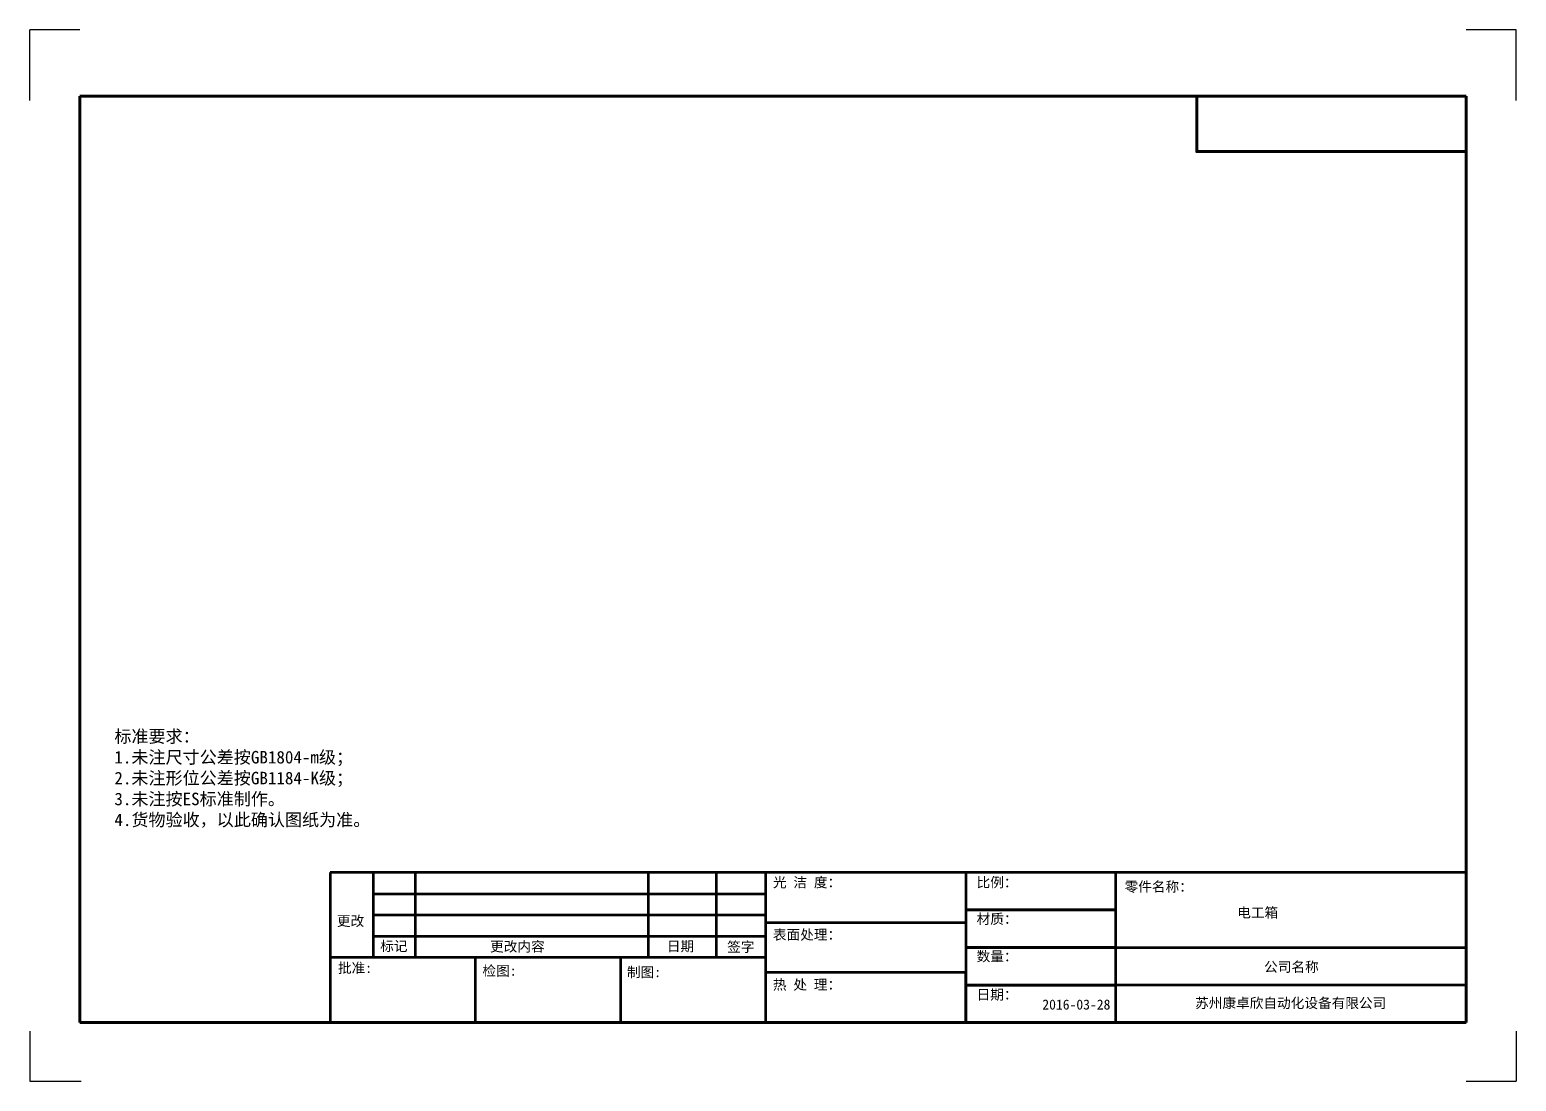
# Model space of a CAD drawing. Header units: millimetres. Extents: x 14879 to 38758, y -20740 to 1136.
# Drawn here: x 14879 to 22363, y -20740 to -15448 of the extents above; entities that cross this region are included whole.
import ezdxf

# ---------------------------------------------------------------- set-up
doc = ezdxf.new("R2010")
doc.units = ezdxf.units.MM
for name, color, linetype, lineweight in [('图框文字', 7, 'Continuous', 53), ('图框线', 3, 'Continuous', 70), ('标题栏', 3, 'Continuous', 53), ('注释层', 3, 'Continuous', 0)]:
    doc.layers.add(name, color=color, linetype=linetype, lineweight=lineweight)
doc.styles.get("Standard").update_dxf_attribs({"font": ''})
doc.styles.add('汉字', font='')
doc.styles.get('Standard').set_extended_font_data('SimSun')
doc.styles.get('汉字').set_extended_font_data('SimSun')

msp = doc.modelspace()

# ---------------------------------------------------------------- linework, layer by layer
at = {"layer": 'DEFPOINTS'}
for p, q in [((15130.97, -15447.88), (14878.97, -15447.88)), ((14878.97, -15803.97), (14878.97, -15447.88)), ((14878.97, -15803.97), (14878.97, -15447.88)), ((22363.37, -15447.88), (22111.37, -15447.88)), ((22363.37, -15803.97), (22363.37, -15447.88)), ((22363.37, -15803.97), (22363.37, -15447.88)), ((14878.97, -20487.88), (14878.97, -20739.88)), ((22363.37, -20487.88), (22363.37, -20739.88)), ((14878.97, -20739.88), (15137.65, -20739.88)), ((22111.37, -20739.88), (22363.37, -20739.88))]:
    msp.add_line(p, q, dxfattribs=at)
at = {"layer": '图框线'}
for p, q in [((15130.97, -15782.85), (15130.97, -20444.85)), ((22111.37, -15782.85), (15130.97, -15782.85)), ((22111.37, -20444.85), (22111.37, -15782.85)), ((22111.37, -19940.85), (22111.37, -19688.85)), ((20347.37, -19877.85), (19591.37, -19877.85)), ((22111.37, -20192.85), (22111.37, -19940.85)), ((19591.37, -20444.85), (19591.37, -20192.85)), ((22111.37, -20444.85), (22111.37, -20192.85)), ((15130.97, -20444.85), (22111.37, -20444.85)), ((18583.37, -20444.85), (19591.37, -20444.85)), ((19591.37, -20444.85), (20347.37, -20444.85)), ((20714.41, -20444.85), (22111.37, -20444.85))]:
    msp.add_line(p, q, dxfattribs=at)
msp.add_lwpolyline([(22111.37, -15782.85), (20754.73, -15782.85), (20754.73, -16061.34), (22111.37, -16061.34)], close=True, dxfattribs=at)
at = {"layer": '标题栏'}
for p, q in [((18583.37, -19688.85), (16390.97, -19688.85)), ((16390.97, -19688.85), (16390.97, -20444.85)), ((16607.34, -19688.85), (16607.34, -20117.25)), ((16821.41, -20117.25), (16821.41, -19688.85)), ((17993.83, -20117.25), (17993.83, -19688.85)), ((18335.87, -20117.25), (18335.87, -19688.85)), ((19591.37, -19688.85), (18583.37, -19688.85)), ((18583.37, -19688.85), (18583.37, -20444.85)), ((20347.37, -19688.85), (19591.37, -19688.85)), ((19591.37, -19688.85), (19591.37, -20066.85)), ((22111.37, -19688.85), (20347.37, -19688.85)), ((20347.37, -19877.85), (20347.37, -19688.85)), ((16607.34, -19795.95), (18583.37, -19795.95)), ((16607.34, -19903.05), (18583.37, -19903.05)), ((19591.37, -19877.85), (20347.37, -19877.85)), ((20347.37, -20066.85), (20347.37, -19877.85)), ((18583.37, -19940.85), (19591.37, -19940.85)), ((16607.34, -20010.15), (18583.37, -20010.15)), ((18583.37, -20117.25), (16390.97, -20117.25)), ((17121.77, -20117.25), (17121.77, -20444.85)), ((17852.57, -20117.25), (17852.57, -20444.85)), ((19591.37, -20066.85), (20827.59, -20066.85)), ((20347.37, -20066.85), (19591.37, -20066.85)), ((19591.37, -20066.85), (19591.37, -20255.85)), ((20347.37, -20444.85), (20347.37, -20066.85)), ((20827.59, -20066.85), (22111.37, -20066.85)), ((19591.37, -20192.85), (18583.37, -20192.85)), ((22111.37, -20255.85), (19591.37, -20255.85)), ((19591.37, -20255.85), (19591.37, -20444.85)), ((19591.37, -20255.85), (20347.37, -20255.85))]:
    msp.add_line(p, q, dxfattribs=at)

# ---------------------------------------------------------------- texts
at = {"layer": '图框文字', "style": '汉字'}
for s, p in [('光 洁 度：', (18620.76, -19763.88)), ('比例：', (19646.25, -19763.88)), ('零件名称：', (20391.14, -19786)), ('更改', (16425.55, -19958.24)), ('材质：', (19646.25, -19947.97)), ('电工箱', (20958.34, -19916.32)), ('表面处理：', (18620.76, -20027.28)), ('标记', (16643.39, -20084.74)), ('更改内容', (17196.7, -20086.95)), ('日期', (18086.56, -20085.52)), ('签字', (18390.67, -20088.64)), ('数量：', (19646.25, -20136.35)), ('公司名称', (21093.77, -20189.5)), ('批准:', (16430.7, -20194.86)), ('检图:', (17158.19, -20208.84)), ('制图:', (17885.69, -20215.83)), ('热 处 理：', (18620.76, -20278.71)), ('日期：', (19646.25, -20329.01)), ('2016-03-28', (19977.11, -20378.96)), ('苏州康卓欣自动化设备有限公司', (20746.42, -20371.42))]:
    msp.add_text(s, height=50.4, dxfattribs=at).set_placement(p)
at = {"layer": '注释层', "color": 0, "insert": (15305.17, -18972.52), "char_height": 18.1219, "width": 2102.5843, "attachment_point": 1}
msp.add_mtext('{\\fSimSun|b0|i0|c134|p2;\\H3.476x;标准要求：\\fSimSun|b0|i0|c0|p2;\\P\\fSimSun|b0|i0|c134|p2;1.未注尺寸公差按GB1804-m级；\\fSimSun|b0|i0|c0|p2;\\P\\fSimSun|b0|i0|c134|p2;2.未注形位公差按GB1184-K级；\\fSimSun|b0|i0|c0|p2;\\P\\fSimSun|b0|i0|c134|p2;3.未注按ES标准制作。\\P4.货物验收，以此确认图纸为准。\\fKaiTi|b0|i0|c0|p49;\\H1.333x;\\P\\H0.2156x; }', dxfattribs=at)

doc.saveas('drawing.dxf')
